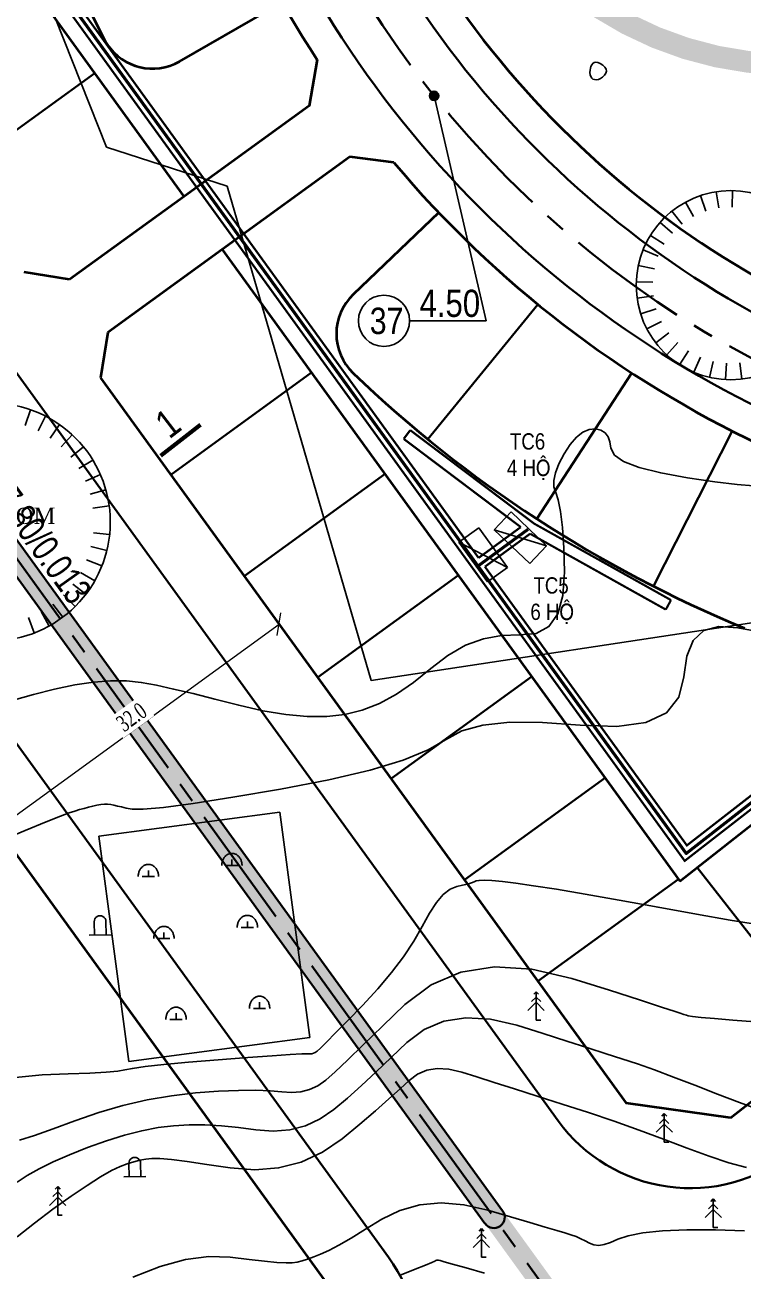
# Model space of a CAD drawing. Extents: x 22709 to 568895, y -41029 to 1932533.
# Drawn here: x 560835.7 to 560901.8, y 1930543.8 to 1930658.3 of the extents above; entities that cross this region are included whole.
import ezdxf

# ---------------------------------------------------------------- set-up
doc = ezdxf.new("R2010")
doc.units = ezdxf.units.MI
doc.header["$MEASUREMENT"] = 0
doc.header["$PDMODE"] = 1
for name, pattern in [('BORDER2', [0.875, 0.25, -0.125, 0.25, -0.125, 0, -0.125]), ('CENTER2', [1.125, 0.75, -0.125, 0.125, -0.125]), ('CONTINOUS', [0]), ('DASHED2', [0.375, 0.25, -0.125])]:
    doc.linetypes.add(name, pattern=pattern)
doc.layers.get('0').update_dxf_attribs({"color": 8, "linetype": 'CONTINUOUS'})
doc.layers.get('DEFPOINTS').update_dxf_attribs({"color": 8, "linetype": 'CONTINUOUS'})
for name, color, linetype, lineweight in [('1-chieu dai', 8, 'CONTINUOUS', 40), ('1-nghiktHC', 8, 'CONTINUOUS', 60), ('10-TIM', 8, 'CENTER2', 35), ('13-PLO', 8, 'CONTINUOUS', 35), ('4-LE TRONG', 8, 'CONTINUOUS', 40), ('7-LE NGOAI', 8, 'CONTINUOUS', 35), ('84- CX DAI PHAN CACH', 8, 'CONTINUOUS', 50), ('D-S-DÂY ĐIỆN 1.5', 200, 'DASHED2', 40), ('EC04', 8, 'CONTINUOUS', 53)]:
    doc.layers.add(name, color=color, linetype=linetype, lineweight=lineweight)
for name, color, linetype in [('1-chieurong', 8, 'CONTINUOUS'), ('1-cotTK', 8, 'CONTINUOUS'), ('1-RANH GIOI QH DX', 8, 'BORDER2'), ('1-toado', 8, 'CONTINUOUS'), ('CHUDIEN', 8, 'CONTINUOUS'), ('DIA VAT', 8, 'CONTINOUS'), ('DM CON', 8, 'CONTINUOUS'), ('ho', 8, 'CONTINUOUS'), ('ho bom', 8, 'CONTINUOUS'), ('lang mo', 8, 'CONTINUOUS'), ('MATCAT', 8, 'CONTINUOUS'), ('MO DL', 8, 'CONTINOUS'), ('PHI LAO', 8, 'CONTINUOUS'), ('raob40', 8, 'ZIGZAG'), ('Thietbidien', 8, 'CONTINUOUS')]:
    doc.layers.add(name, color=color, linetype=linetype)
doc.styles.add('Do doc', font='VHARIALN.TTF', dxfattribs={"width": 0.9, "oblique": 0.6})
doc.styles.add('K1', font='VHARIALN.TTF', dxfattribs={"height": 250})
doc.styles.add('L1', font='vntimeh.shx', dxfattribs={"width": 0.7})
doc.styles.get("Standard").update_dxf_attribs({"font": 'vntimeh.shx'})
doc.styles.add('VNARIAL', font='VHARIALN.TTF')
doc.linetypes.add('EN04M', pattern='A,4.505489,-0.889973,2.289537,[1,CHEO22.shx,S=0.898128,R=0,X=0,Y=0.012726],2.215951,-0.947487,["0.4KV",Standard,S=2,R=359.997854,X=0,Y=-0.812412],-8.615751,2.099566,[1,CHEO22.shx,S=0.898128,R=0,X=0,Y=-0.055311],2.405923,-0.889973', length=24.85965)
doc.linetypes.add('ZIGZAG', pattern='A,0.0001,-0.2,[131,ltypeshp.shx,S=0.2,R=0,X=-0.2,Y=0],-0.4,[131,ltypeshp.shx,S=0.2,R=180,X=0.2,Y=0],-0.2', length=0.8001)
doc.dimstyles.new('chieu rong', dxfattribs={"dimtxt": 1.5, "dimasz": 1.5, "dimexe": 1, "dimexo": 1, "dimgap": 0.3, "dimtad": 1, "dimdec": 1, "dimzin": 0, "dimdsep": 46, "dimtxsty": 'L1', "dimblk": 'OBLIQUE', "dimcen": 1, "dimclrd": 37, "dimclre": 37, "dimclrt": 7, "dimadec": 0, "dimazin": 0, "dimtfac": 1, "dimtdec": 1, "dimtofl": 0, "dimtmove": 2, "dimatfit": 3, "dimldrblk": 'ARCHTICK', "dimfxl": 1, "dimtfill": 1, "dimtolj": 1, "dimtzin": 0, "dimlwd": 5, "dimlwe": 5, "dimarcsym": 0})

# ---------------------------------------------------------------- blocks, each defined once
blk = doc.blocks.new('t')
at = {"layer": 'ho bom', "color": 250}
blk.add_line((0, 1.51), (0, 0), dxfattribs=at)
blk = doc.blocks.new('mo dl')
at = {"layer": 'MO DL', "linetype": 'Continuous'}
for p, q in [((567245.33, 1932453.97), (567245.33, 1932452.74)), ((567246.41, 1932453.97), (567246.41, 1932452.74)), ((567244.86, 1932452.74), (567246.87, 1932452.74))]:
    blk.add_line(p, q, dxfattribs=at)
blk.add_ellipse((567245.87, 1932453.97), major_axis=(0.54, 0), ratio=0.999995, start_param=-0.000013, end_param=3.14158, dxfattribs=at)
blk = doc.blocks.new('PL')
at = {"layer": 'PHI LAO', "color": 250, "linetype": 'Continuous'}
blk.add_line((569625.73, 1929989.67), (569626.15, 1929989.67), dxfattribs=at)
for points in [[(569625.51, 1929992.08), (569625.73, 1929992.3)], [(569625.95, 1929992.08), (569625.73, 1929992.3)], [(569625.73, 1929989.67), (569625.73, 1929992.3)], [(569624.98, 1929990.58), (569625.73, 1929991.33)], [(569625.3, 1929991.39), (569625.73, 1929991.81)], [(569626.15, 1929991.39), (569625.73, 1929991.81)], [(569626.48, 1929990.58), (569625.73, 1929991.33)]]:
    blk.add_lwpolyline(points, dxfattribs=at)
blk = doc.blocks.new('cvnfgj')
at = {"layer": '1-cotTK', "lineweight": -3}
h = blk.add_hatch(dxfattribs=at)
h.set_pattern_fill('ANSI31', scale=0.1, style=0)
h.set_pattern_definition([(45, (561075.492941, 1927460.097698), (-0.008838834765, 0.008838834765), [])])
edge = h.paths.add_edge_path()
edge.add_arc((568402.56, 1930175.79), 0.43, 0, 360)
at = {"layer": '1-cotTK', "color": 7, "lineweight": -3}
blk.add_circle((568402.56, 1930175.79, -28.47), 0.43, dxfattribs=at)
blk = doc.blocks.new('_Oblique')
at = {"color": 0, "linetype": 'ByBlock', "lineweight": -2}
blk.add_line((-0.5, -0.5), (0.5, 0.5), dxfattribs=at)
blk = doc.blocks.new('*D55')
at = {"layer": '1-chieurong', "color": 37, "lineweight": 5, "transparency": 16777216}
for p, q in [((568214.28, 1930591.55), (568214.28, 1930591.55)), ((568188.96, 1930571.96), (568214.87, 1930590.74)), ((568188.37, 1930572.77), (568188.37, 1930572.77))]:
    blk.add_line(p, q, dxfattribs=at)
at = {"layer": 'DEFPOINTS', "color": 0, "lineweight": -3, "transparency": 16777216}
for p in [(568214.87, 1930590.74), (568214.87, 1930590.74), (568188.96, 1930571.96)]:
    blk.add_point(p, dxfattribs=at)
at = {"layer": '1-chieurong', "color": 37, "lineweight": 5, "transparency": 16777216, "xscale": 1.5, "yscale": 1.5, "zscale": 1.5}
for p, rotation in [((568214.87, 1930590.74), 35.94216199029487), ((568188.96, 1930571.96), 215.9421619902949)]:
    blk.add_blockref('_Oblique', p, dxfattribs=dict(at, rotation=rotation))
at = {"layer": '1-chieurong', "color": 7, "lineweight": -3, "transparency": 16777216, "insert": (568201.3, 1930582.2), "char_height": 1.5, "attachment_point": 5, "rotation": 35.9422, "style": 'L1', "bg_fill": 3, "box_fill_scale": 1.25, "bg_fill_color": 9, "bg_fill_true_color": 13158600, "bg_fill_transparency": 0}
blk.add_mtext('\\A1;32.0', dxfattribs=at)
blk = doc.blocks.new('_ARCHTICK')
at = {"color": 0, "linetype": 'ByBlock', "const_width": 0.15}
blk.add_lwpolyline([(-0.5, -0.5), (0.5, 0.5)], dxfattribs=at)
blk = doc.blocks.new('Tu ha the')
at = {"color": 1, "linetype": 'CONTINOUS'}
blk.add_solid([(-1.5, -0.368), (1.5, 1.132), (-1.5, 1.132), (-1.5, -0.368)], dxfattribs=at)
at = {"layer": 'Thietbidien', "color": 1}
for p, q in [((-1.5, -0.368), (-1.5, 1.132)), ((-1.5, 1.132), (1.5, 1.132)), ((1.5, 1.132), (-1.5, -0.368)), ((1.5, -0.368), (1.5, 1.132)), ((-1.5, -0.368), (1.5, -0.368))]:
    blk.add_line(p, q, dxfattribs=at)
blk = doc.blocks.new('A$C5C0861BC')
at = {"layer": '1-nghiktHC', "color": 8, "lineweight": -3, "const_width": 0.2, "flags": 128}
for points in [[(66.89, -35.29), (118.69, -106.75), (122.22, -111.61), (163.58, -168.65), (197.17, -142.57)], [(90.54, -66.2), (119.5, -106.16), (123.03, -111.03), (144.62, -140.8)], [(138.33, -129.06), (137.73, -129.86)], [(162.32, -144.68), (149.73, -137.65), (138.33, -129.06)], [(148.5, -137.97), (137.73, -129.86)], [(144.62, -140.8), (148.5, -137.97)], [(145.2, -141.61), (149.36, -138.58)], [(161.84, -145.55), (149.36, -138.58)], [(145.2, -141.61), (163.78, -167.23), (196.56, -141.78)], [(162.32, -144.68), (161.84, -145.55)]]:
    blk.add_lwpolyline(points, dxfattribs=at)
blk = doc.blocks.new('tmb')
at = {"layer": '84- CX DAI PHAN CACH', "lineweight": -3}
h = blk.add_hatch(dxfattribs=at)
h.set_pattern_fill('AR-SAND', color=256, scale=0.3, style=0)
h.set_pattern_definition([(37.5, (561075.49294, 1927460.0977), (-0.018898007, 0.57804713), [0, -0.456, 0, -0.51, 0, -0.4875]), (7.5, (561075.49294, 1927460.0977), (0.53093301, 0.84664382), [0, -0.246, 0, -0.411, 0, -0.1575]), (327.5, (561075.12394, 1927460.0977), (0.93424256, 0.001697716), [0, -0.15, 0, -0.54, 0, -0.705]), (317.5, (561075.12394, 1927460.0977), (0.90183798, 0.26330267), [0, -0.075, 0, -0.354, 0, -0.405])])
h.paths.add_polyline_path([(568102.953, 1930719.548, 1), (568101.334, 1930718.374), (568233.81, 1930535.649, 1), (568235.43, 1930536.823)])
at = {"layer": '1-cotTK', "lineweight": -3, "ltscale": 15, "flags": 128}
blk.add_lwpolyline([(568229.122, 1930639.322), (568233.914, 1930618.634), (568226.872, 1930618.634)], dxfattribs=at)
at = {"layer": '1-RANH GIOI QH DX', "linetype": 'DASHED2', "ltscale": 30, "const_width": 2}
blk.add_lwpolyline([(568411.678, 1930949.543), (568385.601, 1930982.494), (568352.821, 1931025.773), (568320.86, 1931069.918), (568234.454, 1931189.276), (567924.026, 1930964.64), (568247.697, 1930518.199), (568559.192, 1930762.669), (568544.947, 1930780.727), (568483.932, 1930858.072), (568469.374, 1930876.529)], close=True, dxfattribs=at)
at = {"layer": '1-RANH GIOI QH DX', "linetype": 'DASHED2', "ltscale": 30, "transparency": 16777216, "const_width": 2}
blk.add_lwpolyline([(568239.719, 1930651.024, 0.1597849), (568258.03, 1930642.434, 0.2396146), (568287.187, 1930653.033, -0.1402183)], format="xyb", dxfattribs=at)
at = {"layer": '1-toado'}
blk.add_circle((568224.516, 1930618.634), 2.357, dxfattribs=at)
at = {"layer": '10-TIM', "ltscale": 15}
blk.add_line((567930.626, 1930955.536), (568276.416, 1930478.587), dxfattribs=at)
blk.add_arc((568301.787, 1930697.497), 93.084, 168.0285, 269.01626, dxfattribs=at)
at = {"layer": '13-PLO'}
for p, q in [((568197.906, 1930641.394), (568184.952, 1930632.002)), ((568228.564, 1930607.743), (568238.679, 1930620.14)), ((568228.564, 1930607.743), (568238.679, 1930620.14)), ((568217.863, 1930613.867), (568204.909, 1930604.475)), ((568238.577, 1930600.431), (568247.308, 1930613.838)), ((568249.314, 1930594.231), (568256.562, 1930608.495)), ((568224.613, 1930604.556), (568211.659, 1930595.165)), ((568231.363, 1930595.246), (568218.409, 1930585.854)), ((568238.113, 1930585.935), (568225.159, 1930576.544)), ((568244.863, 1930576.625), (568231.909, 1930567.233)), ((568253.315, 1930568.372), (568265.657, 1930552.646)), ((568251.613, 1930567.314), (568238.659, 1930557.923))]:
    blk.add_line(p, q, dxfattribs=at)
at = {"layer": '4-LE TRONG'}
for p, q in [((568205.706, 1930642.475), (568215.153, 1930647.885)), ((568221.376, 1930633.692), (568209.645, 1930625.201)), ((568225.428, 1930633.197), (568221.376, 1930633.692)), ((568206.123, 1930630.059), (568195.598, 1930622.428)), ((568229.561, 1930628.576), (568221.684, 1930621.06)), ((568209.645, 1930625.201), (568199.12, 1930617.571)), ((568209.645, 1930625.201), (568251.742, 1930567.137)), ((568195.598, 1930622.428), (568191.408, 1930623.096)), ((568199.12, 1930617.571), (568198.452, 1930613.381)), ((568198.452, 1930613.381), (568246.787, 1930546.712)), ((568251.742, 1930567.137), (568291.337, 1930598.212)), ((568172.598, 1930594.525), (568221.243, 1930527.428)), ((568256.397, 1930545.366), (568309.921, 1930587.373)), ((568256.397, 1930545.366), (568246.787, 1930546.712))]:
    blk.add_line(p, q, dxfattribs=at)
at = {"layer": '4-LE TRONG', "lineweight": -3}
blk.add_line((568221.684, 1930621.06), (568221.684, 1930621.06), dxfattribs=at)
at = {"layer": '4-LE TRONG'}
blk.add_lwpolyline([(568218.377, 1930642.638), (568217.635, 1930638.391), (568206.123, 1930630.059), (568148.013, 1930710.21), (568135.06, 1930700.819)], dxfattribs=at)
at = {"layer": '4-LE TRONG', "flags": 128}
blk.add_lwpolyline([(568198.452, 1930613.381), (568198.504, 1930613.309)], dxfattribs=at)
at = {"layer": '4-LE TRONG'}
for centre, radius, start, end in [((568301.787, 1930697.497), 99.834, 168.0285, 213.33335), ((568301.787, 1930697.497), 115.834, 179.83261, 207.21351), ((568203.221, 1930646.814), 5, 207.23836, 213.6545), ((568203.221, 1930646.814), 5, 213.6545, 299.79802), ((568301.787, 1930697.497), 99.834, 220.0954, 269.31338), ((568225.136, 1930617.443), 5, 133.65829, 226.21796), ((568301.787, 1930697.497), 115.834, 226.24281, 247.61246)]:
    blk.add_arc(centre, radius, start, end, dxfattribs=at)
at = {"layer": '4-LE TRONG', "ltscale": 0.5}
blk.add_arc((568301.786, 1930697.496), 86.333, 168.02745, 269.36856, dxfattribs=at)
at = {"layer": '7-LE NGOAI', "ltscale": 0.5}
for p, q in [((568111.26, 1930723.424), (568240.548, 1930545.095)), ((568102.953, 1930719.548), (568235.43, 1930536.823)), ((568101.334, 1930718.374), (568233.81, 1930535.649))]:
    blk.add_line(p, q, dxfattribs=at)
at = {"layer": '7-LE NGOAI'}
blk.add_line((568131.95, 1930660.813), (568224.926, 1930532.569), dxfattribs=at)
at = {"layer": '7-LE NGOAI', "ltscale": 0.5}
for centre, radius, start, end in [((568301.787, 1930697.497), 96.834, 168.0285, 269.31338), ((568301.787, 1930697.497), 89.334, 168.0285, 269.35199), ((568252.693, 1930553.9), 15, 215.94216, 308.12576), ((568234.62, 1930536.236), 1, 215.94216, 35.94216)]:
    blk.add_arc(centre, radius, start, end, dxfattribs=at)
at = {"layer": '7-LE NGOAI'}
blk.add_arc((568212.782, 1930523.765), 15, 305.94216, 35.94216, dxfattribs=at)
at = {"layer": 'DM CON', "elevation": 3}
blk.add_lwpolyline([(568244.404, 1930642.277), (568244.191, 1930642.368), (568244.007, 1930642.401), (568243.853, 1930642.375), (568243.728, 1930642.293), (568243.63, 1930642.17), (568243.554, 1930642.022), (568243.501, 1930641.851), (568243.47, 1930641.659), (568243.463, 1930641.45), (568243.484, 1930641.249), (568243.537, 1930641.08), (568243.624, 1930640.95), (568243.745, 1930640.857), (568243.896, 1930640.803), (568244.066, 1930640.792), (568244.244, 1930640.826), (568244.427, 1930640.907), (568244.612, 1930641.033), (568244.795, 1930641.202), (568244.934, 1930641.392), (568244.991, 1930641.583), (568244.958, 1930641.771), (568244.837, 1930641.956), (568244.635, 1930642.132)], close=True, dxfattribs=at)
at = {"layer": 'DM CON'}
for points, elevation in [([(568190.3, 1930583.745), (568192.285, 1930584.279), (568194.218, 1930584.766), (568196.064, 1930585.162), (568197.783, 1930585.427), (568199.371, 1930585.553), (568200.83, 1930585.538), (568202.186, 1930585.389), (568203.583, 1930585.129), (568205.167, 1930584.784), (568206.962, 1930584.36), (568208.968, 1930583.859), (568211.16, 1930583.302), (568213.385, 1930582.793), (568215.489, 1930582.442), (568217.448, 1930582.266), (568219.259, 1930582.269), (568220.93, 1930582.456), (568222.525, 1930582.848), (568224.103, 1930583.469), (568225.677, 1930584.321), (568227.247, 1930585.397), (568228.818, 1930586.658), (568230.403, 1930587.871), (568232.017, 1930588.803), (568233.661, 1930589.414), (568235.332, 1930589.711), (568237.001, 1930589.753), (568238.506, 1930589.904), (568239.686, 1930590.53), (568240.513, 1930591.689), (568240.985, 1930593.382), (568241.126, 1930595.54), (568241.066, 1930597.76), (568240.939, 1930599.639), (568240.766, 1930601.108), (568240.555, 1930602.163), (568240.321, 1930602.839), (568240.153, 1930603.363), (568240.138, 1930603.959), (568240.291, 1930604.665), (568240.612, 1930605.484), (568241.09, 1930606.393), (568241.654, 1930607.254), (568242.233, 1930607.93), (568242.814, 1930608.396), (568243.394, 1930608.651), (568243.963, 1930608.699), (568244.47, 1930608.581), (568244.863, 1930608.338), (568245.135, 1930607.976), (568245.293, 1930607.498), (568245.387, 1930606.917), (568245.711, 1930606.298), (568246.561, 1930605.709), (568247.984, 1930605.161), (568249.975, 1930604.656), (568252.454, 1930604.201), (568254.951, 1930603.832), (568256.994, 1930603.584), (568258.503, 1930603.463)], 4), ([(568258.918, 1930590.078), (568257.064, 1930590.409), (568255.317, 1930590.526), (568253.932, 1930590.153), (568252.952, 1930589.245), (568252.37, 1930587.808), (568252.102, 1930585.918), (568251.647, 1930584.03), (568250.507, 1930582.599), (568248.598, 1930581.702), (568245.923, 1930581.341), (568242.574, 1930581.459), (568239.112, 1930581.706), (568236.094, 1930581.732), (568233.615, 1930581.478), (568231.673, 1930580.937), (568230.177, 1930580.129), (568228.567, 1930579.188), (568226.286, 1930578.245), (568223.24, 1930577.324), (568219.435, 1930576.43), (568214.988, 1930575.577), (568210.6, 1930574.835), (568206.973, 1930574.275), (568204.226, 1930573.91), (568202.369, 1930573.739), (568201.344, 1930573.747), (568200.795, 1930573.846), (568200.364, 1930573.946), (568199.991, 1930574.033), (568199.663, 1930574.104), (568199.375, 1930574.158), (568199.095, 1930574.189), (568198.794, 1930574.192), (568198.466, 1930574.166), (568198.112, 1930574.111), (568197.731, 1930574.029), (568197.332, 1930573.929), (568196.922, 1930573.819), (568196.501, 1930573.699), (568196.063, 1930573.568), (568195.566, 1930573.407), (568194.768, 1930573.111), (568193.429, 1930572.575), (568191.508, 1930571.782), (568189.008, 1930570.726)], 4.5), ([(568190.62, 1930549.08), (568193.057, 1930549.319), (568195.458, 1930549.411), (568197.451, 1930549.489), (568198.973, 1930549.575), (568200.027, 1930549.674), (568200.684, 1930549.787), (568201.382, 1930549.92), (568202.555, 1930550.079), (568204.275, 1930550.263), (568206.541, 1930550.474), (568209.274, 1930550.703), (568211.994, 1930550.918), (568214.222, 1930551.084), (568215.876, 1930551.194), (568216.95, 1930551.25), (568217.483, 1930551.257), (568217.716, 1930551.25), (568217.89, 1930551.263), (568218.046, 1930551.304), (568218.196, 1930551.376), (568218.362, 1930551.499), (568218.664, 1930551.782), (568219.224, 1930552.335), (568220.063, 1930553.176), (568221.177, 1930554.305), (568222.534, 1930555.697), (568223.945, 1930557.214), (568225.218, 1930558.718), (568226.322, 1930560.183), (568227.252, 1930561.604), (568228.019, 1930562.964), (568228.692, 1930564.177), (568229.341, 1930565.157), (568229.977, 1930565.89), (568230.6, 1930566.375), (568231.205, 1930566.631), (568231.754, 1930566.759), (568232.208, 1930566.864), (568232.562, 1930566.961), (568232.82, 1930567.055), (568233.005, 1930567.141), (568233.262, 1930567.2), (568233.736, 1930567.213), (568234.451, 1930567.175), (568235.416, 1930567.085), (568236.651, 1930566.939), (568238.271, 1930566.711), (568240.389, 1930566.375), (568243.023, 1930565.927), (568246.164, 1930565.37), (568249.733, 1930564.72), (568253.281, 1930564.079), (568256.356, 1930563.547), (568258.882, 1930563.142)], 5.5), ([(568191, 1930543.32), (568192.373, 1930543.754), (568194.077, 1930544.353), (568196.091, 1930545.094), (568198.277, 1930545.853), (568200.498, 1930546.502), (568202.732, 1930547.021), (568204.97, 1930547.406), (568207.192, 1930547.662), (568209.284, 1930547.816), (568211.132, 1930547.898), (568212.717, 1930547.911), (568214.037, 1930547.861), (568215.108, 1930547.761), (568216.022, 1930547.7), (568216.868, 1930547.765), (568217.665, 1930547.971), (568218.417, 1930548.324), (568219.153, 1930548.837), (568220.019, 1930549.591), (568221.164, 1930550.668), (568222.614, 1930552.078), (568224.374, 1930553.811), (568226.446, 1930555.794), (568228.847, 1930557.59), (568231.594, 1930558.764), (568234.687, 1930559.244), (568238.112, 1930559.028), (568241.789, 1930558.184), (568245.252, 1930557.112), (568248.032, 1930556.212), (568250.051, 1930555.552), (568251.306, 1930555.142), (568251.849, 1930554.965), (568252.009, 1930554.912), (568252.111, 1930554.877), (568252.215, 1930554.839), (568252.333, 1930554.796), (568252.5, 1930554.746), (568252.893, 1930554.682), (568253.693, 1930554.597), (568254.928, 1930554.488), (568256.597, 1930554.355), (568258.662, 1930554.186)], 6), ([(568258.968, 1930546.138), (568257.226, 1930546.774), (568255.199, 1930547.559), (568253.104, 1930548.379), (568251.159, 1930549.122), (568249.4, 1930549.77), (568247.828, 1930550.322), (568246.411, 1930550.791), (568244.96, 1930551.255), (568243.282, 1930551.793), (568241.346, 1930552.418), (568239.153, 1930553.124), (568236.737, 1930553.873), (568234.302, 1930554.434), (568232.053, 1930554.577), (568230.026, 1930554.262), (568228.223, 1930553.49), (568226.634, 1930552.3), (568225.183, 1930550.923), (568223.794, 1930549.59), (568222.456, 1930548.342), (568221.164, 1930547.186), (568219.908, 1930546.137), (568218.633, 1930545.265), (568217.282, 1930544.637), (568215.847, 1930544.267), (568214.327, 1930544.151), (568212.734, 1930544.266), (568211.124, 1930544.471), (568209.558, 1930544.628), (568208.045, 1930544.712), (568206.585, 1930544.718), (568205.169, 1930544.643), (568203.738, 1930544.47), (568202.234, 1930544.183), (568200.648, 1930543.78), (568198.982, 1930543.262), (568197.256, 1930542.639), (568195.587, 1930541.97), (568194.096, 1930541.314), (568192.8, 1930540.68), (568191.7, 1930540.067), (568190.772, 1930539.459)], 6.5), ([(568190.775, 1930534.44), (568192.352, 1930535.695), (568194.062, 1930536.97), (568195.736, 1930538.159), (568197.207, 1930539.155), (568198.447, 1930539.942), (568199.453, 1930540.516), (568200.239, 1930540.891), (568200.891, 1930541.138), (568201.495, 1930541.328), (568202.066, 1930541.473), (568202.612, 1930541.575), (568203.163, 1930541.631), (568203.888, 1930541.621), (568204.958, 1930541.527), (568206.399, 1930541.345), (568208.211, 1930541.082), (568210.359, 1930540.77), (568212.633, 1930540.601), (568214.825, 1930540.768), (568216.899, 1930541.303), (568218.848, 1930542.206), (568220.663, 1930543.438), (568222.309, 1930544.782), (568223.748, 1930546.016), (568224.974, 1930547.102), (568225.992, 1930548.035), (568226.822, 1930548.807), (568227.6, 1930549.391), (568228.458, 1930549.76), (568229.42, 1930549.909), (568230.492, 1930549.84), (568231.684, 1930549.562), (568233.054, 1930549.136), (568234.66, 1930548.624), (568236.51, 1930548.035), (568238.604, 1930547.372), (568240.918, 1930546.639), (568243.324, 1930545.862), (568245.691, 1930545.063), (568247.997, 1930544.247), (568250.237, 1930543.418), (568252.399, 1930542.588), (568254.424, 1930541.835), (568256.251, 1930541.235), (568257.872, 1930540.801)], 7), ([(568201.414, 1930530.736), (568203.913, 1930531.717), (568206.246, 1930532.344), (568208.402, 1930532.616), (568210.371, 1930532.562), (568212.1, 1930532.36), (568213.538, 1930532.187), (568214.675, 1930532.075), (568215.514, 1930532.029), (568216.08, 1930532.046), (568216.521, 1930532.118), (568216.984, 1930532.231), (568217.494, 1930532.385), (568218.057, 1930532.581), (568218.684, 1930532.827), (568219.433, 1930533.172), (568220.364, 1930533.668), (568221.487, 1930534.32), (568222.802, 1930535.124), (568224.306, 1930536.044), (568225.979, 1930536.867), (568227.8, 1930537.382), (568229.764, 1930537.553), (568231.865, 1930537.379), (568234.067, 1930536.892), (568236.16, 1930536.285), (568237.936, 1930535.752), (568239.36, 1930535.325), (568240.43, 1930535.008), (568241.167, 1930534.793), (568241.708, 1930534.626), (568242.188, 1930534.452), (568242.63, 1930534.262), (568243.039, 1930534.057), (568243.423, 1930533.845), (568243.822, 1930533.687), (568244.273, 1930533.64), (568244.785, 1930533.715), (568245.363, 1930533.91), (568246.036, 1930534.212), (568246.968, 1930534.534), (568248.322, 1930534.791), (568250.125, 1930534.968), (568252.372, 1930535.063), (568255.006, 1930535.072), (568257.692, 1930534.983)], 8), ([(568226.107, 1930530.945), (568227.391, 1930531.459), (568228.331, 1930531.84), (568228.926, 1930532.087), (568229.201, 1930532.209), (568229.302, 1930532.255), (568229.379, 1930532.278), (568229.457, 1930532.284), (568229.547, 1930532.275), (568229.681, 1930532.243), (568230.047, 1930532.14), (568230.835, 1930531.921), (568232.076, 1930531.577), (568233.767, 1930531.107)], 8.5)]:
    blk.add_lwpolyline(points, dxfattribs=dict(at, elevation=elevation))
at = {"layer": 'EC04', "linetype": 'EN04M', "ltscale": 0.5, "flags": 128}
blk.add_lwpolyline([(568233.058, 1930596.018), (568237.795, 1930599.49)], dxfattribs=at)
at = {"layer": 'ho bom'}
for centre, radius in [((568256.417, 1930621.907), 8.696), ((568188.417, 1930600.134), 10.924)]:
    blk.add_circle(centre, radius, dxfattribs=at)
at = {"layer": 'lang mo'}
for p, q in [((568198.289, 1930571.247), (568214.938, 1930573.464)), ((568214.938, 1930573.464), (568217.696, 1930552.753, 5.416)), ((568198.289, 1930571.247), (568201.047, 1930550.536, 5.416)), ((568209.956, 1930568.56), (568211.081, 1930568.56)), ((568210.526, 1930568.56), (568210.526, 1930569.13)), ((568202.277, 1930567.547), (568203.402, 1930567.547)), ((568202.847, 1930567.547), (568202.847, 1930568.117)), ((568211.382, 1930562.862), (568212.507, 1930562.862)), ((568211.952, 1930562.862), (568211.952, 1930563.432)), ((568203.703, 1930561.849), (568204.828, 1930561.849)), ((568204.273, 1930561.849), (568204.273, 1930562.419)), ((568213.072, 1930555.434), (568213.072, 1930556.004)), ((568205.393, 1930554.421), (568205.393, 1930554.991)), ((568212.502, 1930555.434), (568213.627, 1930555.434)), ((568204.823, 1930554.421), (568205.948, 1930554.421)), ((568201.047, 1930550.536, 5.416), (568217.696, 1930552.753, 5.416))]:
    blk.add_line(p, q, dxfattribs=at)
for points in [[(568211.461, 1930568.556), (568211.459, 1930568.629), (568211.453, 1930568.702), (568211.443, 1930568.775), (568211.429, 1930568.847), (568211.411, 1930568.917), (568211.39, 1930568.986), (568211.365, 1930569.053), (568211.336, 1930569.118), (568211.303, 1930569.181), (568211.268, 1930569.24), (568211.229, 1930569.297), (568211.186, 1930569.351), (568211.142, 1930569.401), (568211.095, 1930569.448), (568211.044, 1930569.491), (568210.993, 1930569.53), (568210.939, 1930569.564), (568210.882, 1930569.595), (568210.84, 1930569.615), (568210.796, 1930569.632), (568210.752, 1930569.647), (568210.706, 1930569.659), (568210.661, 1930569.669), (568210.616, 1930569.675), (568210.57, 1930569.679), (568210.523, 1930569.681), (568210.477, 1930569.679), (568210.431, 1930569.675), (568210.386, 1930569.669), (568210.341, 1930569.659), (568210.295, 1930569.647), (568210.251, 1930569.632), (568210.207, 1930569.615), (568210.165, 1930569.595), (568210.108, 1930569.564), (568210.054, 1930569.53), (568210.003, 1930569.491), (568209.952, 1930569.448), (568209.905, 1930569.401), (568209.861, 1930569.351), (568209.818, 1930569.297), (568209.779, 1930569.24), (568209.744, 1930569.181), (568209.711, 1930569.118), (568209.682, 1930569.053), (568209.657, 1930568.986), (568209.636, 1930568.917), (568209.618, 1930568.847), (568209.604, 1930568.775), (568209.594, 1930568.702), (568209.588, 1930568.629), (568209.586, 1930568.556)], [(568203.782, 1930567.542), (568203.78, 1930567.616), (568203.774, 1930567.689), (568203.764, 1930567.762), (568203.75, 1930567.833), (568203.732, 1930567.904), (568203.711, 1930567.973), (568203.686, 1930568.039), (568203.657, 1930568.104), (568203.624, 1930568.168), (568203.589, 1930568.227), (568203.55, 1930568.284), (568203.508, 1930568.338), (568203.463, 1930568.388), (568203.416, 1930568.434), (568203.365, 1930568.478), (568203.314, 1930568.516), (568203.26, 1930568.551), (568203.203, 1930568.582), (568203.161, 1930568.602), (568203.117, 1930568.619), (568203.073, 1930568.634), (568203.028, 1930568.646), (568202.982, 1930568.655), (568202.937, 1930568.662), (568202.891, 1930568.666), (568202.845, 1930568.667), (568202.798, 1930568.666), (568202.753, 1930568.662), (568202.707, 1930568.655), (568202.662, 1930568.646), (568202.616, 1930568.634), (568202.572, 1930568.619), (568202.528, 1930568.602), (568202.486, 1930568.582), (568202.429, 1930568.551), (568202.375, 1930568.516), (568202.324, 1930568.478), (568202.273, 1930568.434), (568202.226, 1930568.388), (568202.182, 1930568.338), (568202.139, 1930568.284), (568202.1, 1930568.227), (568202.065, 1930568.168), (568202.032, 1930568.104), (568202.004, 1930568.039), (568201.978, 1930567.973), (568201.957, 1930567.904), (568201.939, 1930567.833), (568201.925, 1930567.762), (568201.915, 1930567.689), (568201.909, 1930567.616), (568201.907, 1930567.542)], [(568212.887, 1930562.858), (568212.885, 1930562.931), (568212.879, 1930563.004), (568212.869, 1930563.077), (568212.855, 1930563.148), (568212.837, 1930563.219), (568212.815, 1930563.288), (568212.79, 1930563.355), (568212.761, 1930563.42), (568212.729, 1930563.483), (568212.693, 1930563.542), (568212.655, 1930563.599), (568212.612, 1930563.653), (568212.568, 1930563.703), (568212.521, 1930563.75), (568212.47, 1930563.793), (568212.419, 1930563.832), (568212.364, 1930563.866), (568212.308, 1930563.897), (568212.265, 1930563.917), (568212.222, 1930563.934), (568212.177, 1930563.949), (568212.132, 1930563.961), (568212.087, 1930563.971), (568212.041, 1930563.977), (568211.995, 1930563.981), (568211.949, 1930563.983), (568211.903, 1930563.981), (568211.857, 1930563.977), (568211.812, 1930563.971), (568211.766, 1930563.961), (568211.721, 1930563.949), (568211.677, 1930563.934), (568211.633, 1930563.917), (568211.59, 1930563.897), (568211.534, 1930563.866), (568211.48, 1930563.832), (568211.428, 1930563.793), (568211.378, 1930563.75), (568211.331, 1930563.703), (568211.286, 1930563.653), (568211.244, 1930563.599), (568211.205, 1930563.542), (568211.17, 1930563.483), (568211.137, 1930563.42), (568211.108, 1930563.355), (568211.083, 1930563.288), (568211.061, 1930563.219), (568211.044, 1930563.148), (568211.03, 1930563.077), (568211.02, 1930563.004), (568211.014, 1930562.931), (568211.012, 1930562.858)], [(568205.208, 1930561.844), (568205.206, 1930561.918), (568205.2, 1930561.991), (568205.19, 1930562.064), (568205.176, 1930562.135), (568205.158, 1930562.206), (568205.137, 1930562.275), (568205.111, 1930562.341), (568205.083, 1930562.406), (568205.05, 1930562.469), (568205.015, 1930562.529), (568204.976, 1930562.586), (568204.933, 1930562.64), (568204.889, 1930562.69), (568204.842, 1930562.736), (568204.791, 1930562.78), (568204.74, 1930562.818), (568204.686, 1930562.853), (568204.629, 1930562.884), (568204.587, 1930562.903), (568204.543, 1930562.921), (568204.499, 1930562.936), (568204.453, 1930562.948), (568204.408, 1930562.957), (568204.362, 1930562.964), (568204.317, 1930562.968), (568204.27, 1930562.969), (568204.224, 1930562.968), (568204.178, 1930562.964), (568204.133, 1930562.957), (568204.087, 1930562.948), (568204.042, 1930562.936), (568203.998, 1930562.921), (568203.954, 1930562.903), (568203.912, 1930562.884), (568203.855, 1930562.853), (568203.801, 1930562.818), (568203.75, 1930562.78), (568203.699, 1930562.736), (568203.652, 1930562.69), (568203.607, 1930562.64), (568203.565, 1930562.586), (568203.526, 1930562.529), (568203.491, 1930562.469), (568203.458, 1930562.406), (568203.429, 1930562.341), (568203.404, 1930562.275), (568203.383, 1930562.206), (568203.365, 1930562.135), (568203.351, 1930562.064), (568203.341, 1930561.991), (568203.335, 1930561.918), (568203.333, 1930561.844)], [(568214.007, 1930555.43), (568214.005, 1930555.503), (568213.999, 1930555.577), (568213.989, 1930555.649), (568213.975, 1930555.721), (568213.957, 1930555.791), (568213.936, 1930555.86), (568213.911, 1930555.927), (568213.882, 1930555.992), (568213.849, 1930556.055), (568213.814, 1930556.114), (568213.775, 1930556.171), (568213.732, 1930556.225), (568213.688, 1930556.275), (568213.641, 1930556.322), (568213.59, 1930556.365), (568213.539, 1930556.404), (568213.485, 1930556.438), (568213.428, 1930556.469), (568213.386, 1930556.489), (568213.342, 1930556.506), (568213.298, 1930556.521), (568213.252, 1930556.533), (568213.207, 1930556.543), (568213.162, 1930556.549), (568213.116, 1930556.553), (568213.07, 1930556.555), (568213.023, 1930556.553), (568212.977, 1930556.549), (568212.932, 1930556.543), (568212.887, 1930556.533), (568212.841, 1930556.521), (568212.797, 1930556.506), (568212.753, 1930556.489), (568212.711, 1930556.469), (568212.654, 1930556.438), (568212.6, 1930556.404), (568212.549, 1930556.365), (568212.498, 1930556.322), (568212.451, 1930556.275), (568212.407, 1930556.225), (568212.364, 1930556.171), (568212.325, 1930556.114), (568212.29, 1930556.055), (568212.257, 1930555.992), (568212.228, 1930555.927), (568212.203, 1930555.86), (568212.182, 1930555.791), (568212.164, 1930555.721), (568212.15, 1930555.649), (568212.14, 1930555.577), (568212.134, 1930555.503), (568212.132, 1930555.43)], [(568206.328, 1930554.417), (568206.326, 1930554.49), (568206.32, 1930554.563), (568206.31, 1930554.636), (568206.296, 1930554.707), (568206.278, 1930554.778), (568206.257, 1930554.847), (568206.232, 1930554.914), (568206.203, 1930554.978), (568206.17, 1930555.042), (568206.135, 1930555.101), (568206.096, 1930555.158), (568206.054, 1930555.212), (568206.009, 1930555.262), (568205.962, 1930555.309), (568205.911, 1930555.352), (568205.86, 1930555.39), (568205.806, 1930555.425), (568205.749, 1930555.456), (568205.707, 1930555.476), (568205.663, 1930555.493), (568205.619, 1930555.508), (568205.574, 1930555.52), (568205.528, 1930555.529), (568205.483, 1930555.536), (568205.437, 1930555.54), (568205.391, 1930555.542), (568205.345, 1930555.54), (568205.299, 1930555.536), (568205.253, 1930555.529), (568205.208, 1930555.52), (568205.162, 1930555.508), (568205.118, 1930555.493), (568205.074, 1930555.476), (568205.032, 1930555.456), (568204.975, 1930555.425), (568204.921, 1930555.39), (568204.87, 1930555.352), (568204.819, 1930555.309), (568204.772, 1930555.262), (568204.728, 1930555.212), (568204.685, 1930555.158), (568204.646, 1930555.101), (568204.611, 1930555.042), (568204.578, 1930554.978), (568204.55, 1930554.914), (568204.525, 1930554.847), (568204.503, 1930554.778), (568204.485, 1930554.707), (568204.471, 1930554.636), (568204.461, 1930554.563), (568204.455, 1930554.49), (568204.453, 1930554.417)]]:
    blk.add_lwpolyline(points, dxfattribs=at)
at = {"layer": 'MATCAT', "const_width": 0.38}
blk.add_lwpolyline([(568203.972, 1930606.228), (568207.641, 1930609.082)], dxfattribs=at)
at = {"layer": 'raob40'}
for p, q in [((568187.592, 1930663.288), (568198.994, 1930634.585)), ((568198.994, 1930634.585), (568210.097, 1930631.024)), ((568210.097, 1930631.024), (568223.331, 1930585.561, 3.772)), ((568223.331, 1930585.561, 3.772), (568278.239, 1930593.873))]:
    blk.add_line(p, q, dxfattribs=at)
for p in [(-1387.215, 564.663), (-1375.423, 553.458), (-1431.232, 546.745, 7), (-1370.926, 545.614), (-1392.247, 542.886)]:
    blk.add_blockref('PL', p)
at = {"layer": '1-cotTK', "lineweight": -3}
blk.add_blockref('cvnfgj', (-173.439, 463.528, 28.474), dxfattribs=at)
at = {"layer": 'CHUDIEN', "linetype": 'Continuous', "xscale": 1.499999998949281, "yscale": 1.499999998949281, "zscale": 1.499999998949281}
for p, rotation in [((568236.673, 1930598.279), 316.5298408428541), ((568233.179, 1930596.796), 305.7374033941079)]:
    blk.add_blockref('Tu ha the', p, dxfattribs=dict(at, rotation=rotation))
at = {"layer": 'DIA VAT', "rotation": 0.8303822502999896}
for p in [(29017.989, -9908.367), (29021.181, -9930.586, 7.284)]:
    blk.add_blockref('mo dl', p, dxfattribs=at)
at = {"layer": 'ho'}
for p, rotation in [((568255.081, 1930630.499), 188.8368835607289), ((568256.576, 1930630.601), 178.953195204656), ((568252.254, 1930629.541), 208.6042602728747), ((568253.626, 1930630.142), 198.7205719168018), ((568251.006, 1930628.713), 218.4879486289476), ((568249.918, 1930627.683), 228.3716369850205), ((568249.023, 1930626.482), 238.2553253410934), ((568248.347, 1930625.145), 248.1390136971663), ((568247.911, 1930623.711), 258.0227020532392), ((568247.728, 1930622.225), 267.9063904093121), ((568247.802, 1930620.728), 277.790078765385), ((568248.132, 1930619.267), 287.6737671214578), ((568248.708, 1930617.884), 297.5574554775308), ((568249.513, 1930616.621), 307.4411438336036), ((568250.523, 1930615.514), 317.3248321896766), ((568251.708, 1930614.597), 327.2085205457494), ((568253.032, 1930613.897), 337.0922089018224), ((568254.458, 1930613.435), 346.9758972578952), ((568255.941, 1930613.224), 356.8595856139681), ((568257.438, 1930613.272), 6.743273970041023)]:
    blk.add_blockref('t', p, dxfattribs=dict(at, rotation=rotation))
at = {"layer": 'lang mo'}
for p, rotation in [((568192.008, 1930610.451), 160.807250578649), ((568193.386, 1930609.862), 152.9397782921324), ((568194.671, 1930609.09), 145.0723060056158), ((568195.838, 1930608.15), 137.2048337190993), ((568196.865, 1930607.059), 129.3373614325827), ((568197.734, 1930605.837), 121.4698891460662), ((568198.427, 1930604.508), 113.6024168595496), ((568198.931, 1930603.097), 105.7349445730331), ((568199.238, 1930601.629), 97.86747228651654), ((568199.281, 1930598.999), 84.03625289324523), ((568199.024, 1930597.523), 76.16878060672865), ((568198.566, 1930596.095), 68.30130832021213), ((568197.918, 1930594.744), 60.43383603369554), ((568197.091, 1930593.494), 52.56636374717894), ((568194.965, 1930591.391), 36.83141917414576), ((568196.1, 1930592.369), 44.69889146066235), ((568192.348, 1930589.942), 21.09647460111264), ((568193.707, 1930590.577), 28.96394688762924)]:
    blk.add_blockref('t', p, dxfattribs=dict(at, rotation=rotation))
at = {"layer": '1-chieu dai', "lineweight": -3, "insert": (568192.289, 1930599.203), "char_height": 2.5, "attachment_point": 5, "rotation": 305.94216, "style": 'Do doc'}
blk.add_mtext('\\A1;197.80/0.013', dxfattribs=at)
at = {"layer": '1-cotTK', "style": 'K1'}
blk.add_text('4.50', height=2.5008, dxfattribs=at).set_placement((568227.786, 1930618.99, 28.474))
at = {"layer": '1-toado', "style": 'K1'}
blk.add_text('37', height=2.4307, dxfattribs=at).set_placement((568223.209, 1930617.413, 27.677))
at = {"layer": 'ho bom'}
blk.add_text('hè bom', height=1.5, dxfattribs=at).set_placement((568185.288, 1930599.962))
at = {"layer": 'MATCAT', "style": 'K1'}
blk.add_text('1', height=2.56, rotation=37.52903, dxfattribs=at).set_placement((568204.764, 1930607.703))
at = {"layer": 'MATCAT', "style": 'VNARIAL'}
for s, p in [('tc6', (568236.103, 1930606.796, -0.396)), ('4 hé', (568235.825, 1930604.37, -0.396)), ('tc5', (568238.265, 1930593.559, -0.396)), ('6 hé', (568237.987, 1930591.134, -0.396))]:
    blk.add_text(s, height=1.5, dxfattribs=at).set_placement(p)
at = {"layer": '1-chieurong', "lineweight": -3}
dim = blk.add_aligned_dim(p1=(568188.959, 1930571.957), p2=(568214.867, 1930590.74), distance=0, dimstyle='chieu rong', dxfattribs=at)
dim.commit()
dim.dimension.update_dxf_attribs({"geometry": '*D55', "text_midpoint": (568201.297, 1930582.199)})
at = {"layer": 'EC04', "linetype": 'EN04M', "ltscale": 0.5, "flags": 128}
blk.add_lwpolyline([(568156.26, 1930702.125), (568252.321, 1930569.667), (568268.173, 1930582.038)], dxfattribs=at)
at = {"lineweight": -3}
blk.add_blockref('A$C5C0861BC', (568088.602, 1930737.64), dxfattribs=at)

msp = doc.modelspace()

# ---------------------------------------------------------------- block references
at = {"layer": 'D-S-DÂY ĐIỆN 1.5', "lineweight": -3}
msp.add_blockref('tmb', (-7355.76, 12.5), dxfattribs=at)

doc.saveas('drawing.dxf')
